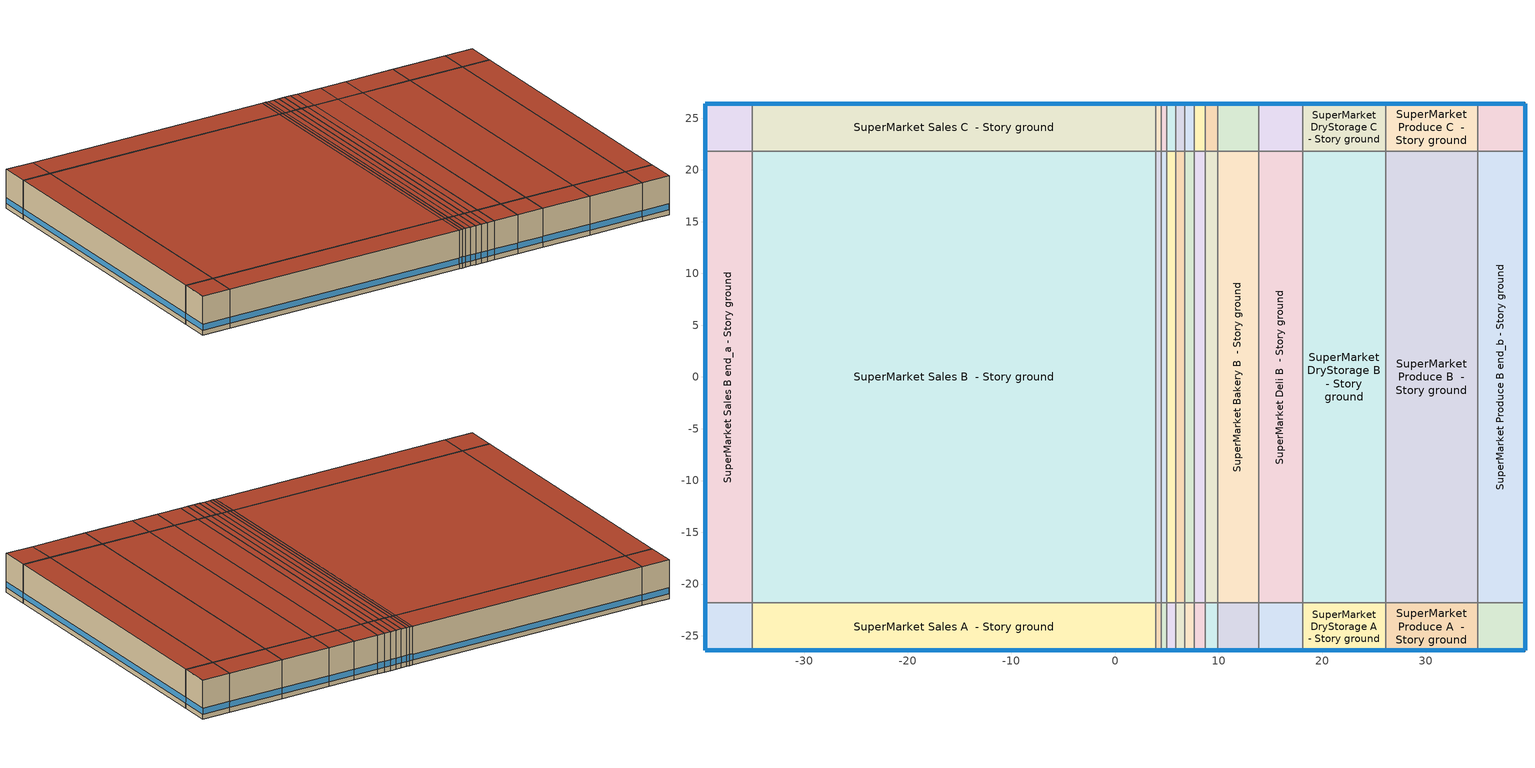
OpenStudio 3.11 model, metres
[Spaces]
SuperMarket Sales A end_a - Story ground
 floor ground: -39.59,-26.4 -39.59,-21.82 -35.02,-21.82 -35.02,-26.4 z0
 wall outside: -39.59,-21.82 -39.59,-26.4 -35.02,-26.4 z0:6.1
 wall to SuperMarket Sales B end_a - Story ground: -35.02,-21.82 -39.59,-21.82 z0:6.1
 wall to SuperMarket Sales A  - Story ground: -35.02,-26.4 -35.02,-21.82 z0:6.1
 window: -39.59,-21.85 -39.59,-26.37 / -39.57,-26.4 -35.05,-26.4 z0.76:1.69
 roof outside: -35.02,-26.4 -35.02,-21.82 -39.59,-21.82 -39.59,-26.4 z6.1
SuperMarket Sales B end_a - Story ground
 floor ground: -39.59,-21.82 -39.59,21.82 -35.02,21.82 -35.02,-21.82 z0
 wall outside: -39.59,21.82 -39.59,-21.82 z0:6.1
 wall to SuperMarket Sales C end_a - Story ground: -35.02,21.82 -39.59,21.82 z0:6.1
 wall to SuperMarket Sales B  - Story ground: -35.02,-21.82 -35.02,21.82 z0:6.1
 window: -39.59,21.8 -39.59,-21.8 z0.76:1.68
 roof outside: -35.02,-21.82 -35.02,21.82 -39.59,21.82 -39.59,-21.82 z6.1
SuperMarket Sales C end_a - Story ground
 floor ground: -39.59,21.82 -39.59,26.4 -35.02,26.4 -35.02,21.82 z0
 wall outside: -35.02,26.4 -39.59,26.4 -39.59,21.82 z0:6.1
 wall to SuperMarket Sales C  - Story ground: -35.02,21.82 -35.02,26.4 z0:6.1
 window: -39.59,26.37 -39.59,21.85 / -35.05,26.4 -39.57,26.4 z0.76:1.69
 roof outside: -35.02,21.82 -35.02,26.4 -39.59,26.4 -39.59,21.82 z6.1
SuperMarket Sales A  - Story ground
 floor ground: -35.02,-26.4 -35.02,-21.82 3.92,-21.82 3.92,-26.4 z0
 wall outside: -35.02,-26.4 3.92,-26.4 z0:6.1
 wall to SuperMarket Sales B  - Story ground: 3.92,-21.82 -35.02,-21.82 z0:6.1
 wall to SuperMarket Office A  - Story ground: 3.92,-26.4 3.92,-21.82 z0:6.1
 window: -35,-26.4 3.89,-26.4 z0.76:1.68
 roof outside: 3.92,-26.4 3.92,-21.82 -35.02,-21.82 -35.02,-26.4 z6.1
SuperMarket Sales B  - Story ground
 floor ground: -35.02,-21.82 -35.02,21.82 3.92,21.82 3.92,-21.82 z0
 wall to SuperMarket Sales C  - Story ground: 3.92,21.82 -35.02,21.82 z0:6.1
 wall to SuperMarket Office B  - Story ground: 3.92,-21.82 3.92,21.82 z0:6.1
 roof outside: 3.92,-21.82 3.92,21.82 -35.02,21.82 -35.02,-21.82 z6.1
SuperMarket Sales C  - Story ground
 floor ground: -35.02,21.82 -35.02,26.4 3.92,26.4 3.92,21.82 z0
 wall outside: 3.92,26.4 -35.02,26.4 z0:6.1
 wall to SuperMarket Office C  - Story ground: 3.92,21.82 3.92,26.4 z0:6.1
 window: 3.89,26.4 -35,26.4 z0.76:1.68
 roof outside: 3.92,21.82 3.92,26.4 -35.02,26.4 -35.02,21.82 z6.1
SuperMarket Office A  - Story ground
 floor ground: 3.92,-26.4 3.92,-21.82 4.45,-21.82 4.45,-26.4 z0
 wall outside: 3.92,-26.4 4.45,-26.4 z0:6.1
 wall to SuperMarket Office B  - Story ground: 4.45,-21.82 3.92,-21.82 z0:6.1
 wall to SuperMarket Vestibule A  - Story ground: 4.45,-26.4 4.45,-21.82 z0:6.1
 window: 3.95,-26.4 4.43,-26.4 z0.76:1.77
 roof outside: 4.45,-26.4 4.45,-21.82 3.92,-21.82 3.92,-26.4 z6.1
SuperMarket Office B  - Story ground
 floor ground: 3.92,-21.82 3.92,21.82 4.45,21.82 4.45,-21.82 z0
 wall to SuperMarket Office C  - Story ground: 4.45,21.82 3.92,21.82 z0:6.1
 wall to SuperMarket Vestibule B  - Story ground: 4.45,-21.82 4.45,21.82 z0:6.1
 roof outside: 4.45,-21.82 4.45,21.82 3.92,21.82 3.92,-21.82 z6.1
SuperMarket Office C  - Story ground
 floor ground: 3.92,21.82 3.92,26.4 4.45,26.4 4.45,21.82 z0
 wall outside: 4.45,26.4 3.92,26.4 z0:6.1
 wall to SuperMarket Vestibule C  - Story ground: 4.45,21.82 4.45,26.4 z0:6.1
 window: 4.43,26.4 3.95,26.4 z0.76:1.77
 roof outside: 4.45,21.82 4.45,26.4 3.92,26.4 3.92,21.82 z6.1
SuperMarket Vestibule A  - Story ground
 floor ground: 4.45,-26.4 4.45,-21.82 4.98,-21.82 4.98,-26.4 z0
 wall outside: 4.45,-26.4 4.98,-26.4 z0:6.1
 wall to SuperMarket Vestibule B  - Story ground: 4.98,-21.82 4.45,-21.82 z0:6.1
 wall to SuperMarket Dining A  - Story ground: 4.98,-26.4 4.98,-21.82 z0:6.1
 window: 4.48,-26.4 4.96,-26.4 z0.76:1.77
 roof outside: 4.98,-26.4 4.98,-21.82 4.45,-21.82 4.45,-26.4 z6.1
SuperMarket Vestibule B  - Story ground
 floor ground: 4.45,-21.82 4.45,21.82 4.98,21.82 4.98,-21.82 z0
 wall to SuperMarket Vestibule C  - Story ground: 4.98,21.82 4.45,21.82 z0:6.1
 wall to SuperMarket Dining B  - Story ground: 4.98,-21.82 4.98,21.82 z0:6.1
 roof outside: 4.98,-21.82 4.98,21.82 4.45,21.82 4.45,-21.82 z6.1
SuperMarket Vestibule C  - Story ground
 floor ground: 4.45,21.82 4.45,26.4 4.98,26.4 4.98,21.82 z0
 wall outside: 4.98,26.4 4.45,26.4 z0:6.1
 wall to SuperMarket Dining C  - Story ground: 4.98,21.82 4.98,26.4 z0:6.1
 window: 4.96,26.4 4.48,26.4 z0.76:1.77
 roof outside: 4.98,21.82 4.98,26.4 4.45,26.4 4.45,21.82 z6.1
SuperMarket Dining A  - Story ground
 floor ground: 4.98,-26.4 4.98,-21.82 5.86,-21.82 5.86,-26.4 z0
 wall outside: 4.98,-26.4 5.86,-26.4 z0:6.1
 wall to SuperMarket Dining B  - Story ground: 5.86,-21.82 4.98,-21.82 z0:6.1
 wall to SuperMarket Meeting A  - Story ground: 5.86,-26.4 5.86,-21.82 z0:6.1
 window: 5.01,-26.4 5.83,-26.4 z0.76:1.73
 roof outside: 5.86,-26.4 5.86,-21.82 4.98,-21.82 4.98,-26.4 z6.1
SuperMarket Dining B  - Story ground
 floor ground: 4.98,-21.82 4.98,21.82 5.86,21.82 5.86,-21.82 z0
 wall to SuperMarket Dining C  - Story ground: 5.86,21.82 4.98,21.82 z0:6.1
 wall to SuperMarket Meeting B  - Story ground: 5.86,-21.82 5.86,21.82 z0:6.1
 roof outside: 5.86,-21.82 5.86,21.82 4.98,21.82 4.98,-21.82 z6.1
SuperMarket Dining C  - Story ground
 floor ground: 4.98,21.82 4.98,26.4 5.86,26.4 5.86,21.82 z0
 wall outside: 5.86,26.4 4.98,26.4 z0:6.1
 wall to SuperMarket Meeting C  - Story ground: 5.86,21.82 5.86,26.4 z0:6.1
 window: 5.83,26.4 5.01,26.4 z0.76:1.73
 roof outside: 5.86,21.82 5.86,26.4 4.98,26.4 4.98,21.82 z6.1
SuperMarket Meeting A  - Story ground
 floor ground: 5.86,-26.4 5.86,-21.82 6.74,-21.82 6.74,-26.4 z0
 wall outside: 5.86,-26.4 6.74,-26.4 z0:6.1
 wall to SuperMarket Meeting B  - Story ground: 6.74,-21.82 5.86,-21.82 z0:6.1
 wall to SuperMarket Corridor A  - Story ground: 6.74,-26.4 6.74,-21.82 z0:6.1
 window: 5.89,-26.4 6.71,-26.4 z0.76:1.73
 roof outside: 6.74,-26.4 6.74,-21.82 5.86,-21.82 5.86,-26.4 z6.1
SuperMarket Meeting B  - Story ground
 floor ground: 5.86,-21.82 5.86,21.82 6.74,21.82 6.74,-21.82 z0
 wall to SuperMarket Meeting C  - Story ground: 6.74,21.82 5.86,21.82 z0:6.1
 wall to SuperMarket Corridor B  - Story ground: 6.74,-21.82 6.74,21.82 z0:6.1
 roof outside: 6.74,-21.82 6.74,21.82 5.86,21.82 5.86,-21.82 z6.1
SuperMarket Meeting C  - Story ground
 floor ground: 5.86,21.82 5.86,26.4 6.74,26.4 6.74,21.82 z0
 wall outside: 6.74,26.4 5.86,26.4 z0:6.1
 wall to SuperMarket Corridor C  - Story ground: 6.74,21.82 6.74,26.4 z0:6.1
 window: 6.71,26.4 5.89,26.4 z0.76:1.73
 roof outside: 6.74,21.82 6.74,26.4 5.86,26.4 5.86,21.82 z6.1
SuperMarket Corridor A  - Story ground
 floor ground: 6.74,-26.4 6.74,-21.82 7.67,-21.82 7.67,-26.4 z0
 wall outside: 6.74,-26.4 7.67,-26.4 z0:6.1
 wall to SuperMarket Corridor B  - Story ground: 7.67,-21.82 6.74,-21.82 z0:6.1
 wall to SuperMarket Elec/MechRoom A  - Story ground: 7.67,-26.4 7.67,-21.82 z0:6.1
 window: 6.76,-26.4 7.65,-26.4 z0.76:1.73
 roof outside: 7.67,-26.4 7.67,-21.82 6.74,-21.82 6.74,-26.4 z6.1
SuperMarket Corridor B  - Story ground
 floor ground: 6.74,-21.82 6.74,21.82 7.67,21.82 7.67,-21.82 z0
 wall to SuperMarket Corridor C  - Story ground: 7.67,21.82 6.74,21.82 z0:6.1
 wall to SuperMarket Elec/MechRoom B  - Story ground: 7.67,-21.82 7.67,21.82 z0:6.1
 roof outside: 7.67,-21.82 7.67,21.82 6.74,21.82 6.74,-21.82 z6.1
SuperMarket Corridor C  - Story ground
 floor ground: 6.74,21.82 6.74,26.4 7.67,26.4 7.67,21.82 z0
 wall outside: 7.67,26.4 6.74,26.4 z0:6.1
 wall to SuperMarket Elec/MechRoom C  - Story ground: 7.67,21.82 7.67,26.4 z0:6.1
 window: 7.65,26.4 6.76,26.4 z0.76:1.73
 roof outside: 7.67,21.82 7.67,26.4 6.74,26.4 6.74,21.82 z6.1
SuperMarket Elec/MechRoom A  - Story ground
 floor ground: 7.67,-26.4 7.67,-21.82 8.73,-21.82 8.73,-26.4 z0
 wall outside: 7.67,-26.4 8.73,-26.4 z0:6.1
 wall to SuperMarket Elec/MechRoom B  - Story ground: 8.73,-21.82 7.67,-21.82 z0:6.1
 wall to SuperMarket Restroom A  - Story ground: 8.73,-26.4 8.73,-21.82 z0:6.1
 window: 7.7,-26.4 8.7,-26.4 z0.76:1.72
 roof outside: 8.73,-26.4 8.73,-21.82 7.67,-21.82 7.67,-26.4 z6.1
SuperMarket Elec/MechRoom B  - Story ground
 floor ground: 7.67,-21.82 7.67,21.82 8.73,21.82 8.73,-21.82 z0
 wall to SuperMarket Elec/MechRoom C  - Story ground: 8.73,21.82 7.67,21.82 z0:6.1
 wall to SuperMarket Restroom B  - Story ground: 8.73,-21.82 8.73,21.82 z0:6.1
 roof outside: 8.73,-21.82 8.73,21.82 7.67,21.82 7.67,-21.82 z6.1
SuperMarket Elec/MechRoom C  - Story ground
 floor ground: 7.67,21.82 7.67,26.4 8.73,26.4 8.73,21.82 z0
 wall outside: 8.73,26.4 7.67,26.4 z0:6.1
 wall to SuperMarket Restroom C  - Story ground: 8.73,21.82 8.73,26.4 z0:6.1
 window: 8.7,26.4 7.7,26.4 z0.76:1.72
 roof outside: 8.73,21.82 8.73,26.4 7.67,26.4 7.67,21.82 z6.1
SuperMarket Restroom A  - Story ground
 floor ground: 8.73,-26.4 8.73,-21.82 9.91,-21.82 9.91,-26.4 z0
 wall outside: 8.73,-26.4 9.91,-26.4 z0:6.1
 wall to SuperMarket Restroom B  - Story ground: 9.91,-21.82 8.73,-21.82 z0:6.1
 wall to SuperMarket Bakery A  - Story ground: 9.91,-26.4 9.91,-21.82 z0:6.1
 window: 8.75,-26.4 9.89,-26.4 z0.76:1.72
 roof outside: 9.91,-26.4 9.91,-21.82 8.73,-21.82 8.73,-26.4 z6.1
SuperMarket Restroom B  - Story ground
 floor ground: 8.73,-21.82 8.73,21.82 9.91,21.82 9.91,-21.82 z0
 wall to SuperMarket Restroom C  - Story ground: 9.91,21.82 8.73,21.82 z0:6.1
 wall to SuperMarket Bakery B  - Story ground: 9.91,-21.82 9.91,21.82 z0:6.1
 roof outside: 9.91,-21.82 9.91,21.82 8.73,21.82 8.73,-21.82 z6.1
SuperMarket Restroom C  - Story ground
 floor ground: 8.73,21.82 8.73,26.4 9.91,26.4 9.91,21.82 z0
 wall outside: 9.91,26.4 8.73,26.4 z0:6.1
 wall to SuperMarket Bakery C  - Story ground: 9.91,21.82 9.91,26.4 z0:6.1
 window: 9.89,26.4 8.75,26.4 z0.76:1.72
 roof outside: 9.91,21.82 9.91,26.4 8.73,26.4 8.73,21.82 z6.1
SuperMarket Bakery A  - Story ground
 floor ground: 9.91,-26.4 9.91,-21.82 13.87,-21.82 13.87,-26.4 z0
 wall outside: 9.91,-26.4 13.87,-26.4 z0:6.1
 wall to SuperMarket Bakery B  - Story ground: 13.87,-21.82 9.91,-21.82 z0:6.1
 wall to SuperMarket Deli A  - Story ground: 13.87,-26.4 13.87,-21.82 z0:6.1
 window: 9.94,-26.4 13.85,-26.4 z0.76:1.69
 roof outside: 13.87,-26.4 13.87,-21.82 9.91,-21.82 9.91,-26.4 z6.1
SuperMarket Bakery B  - Story ground
 floor ground: 9.91,-21.82 9.91,21.82 13.87,21.82 13.87,-21.82 z0
 wall to SuperMarket Bakery C  - Story ground: 13.87,21.82 9.91,21.82 z0:6.1
 wall to SuperMarket Deli B  - Story ground: 13.87,-21.82 13.87,21.82 z0:6.1
 roof outside: 13.87,-21.82 13.87,21.82 9.91,21.82 9.91,-21.82 z6.1
SuperMarket Bakery C  - Story ground
 floor ground: 9.91,21.82 9.91,26.4 13.87,26.4 13.87,21.82 z0
 wall outside: 13.87,26.4 9.91,26.4 z0:6.1
 wall to SuperMarket Deli C  - Story ground: 13.87,21.82 13.87,26.4 z0:6.1
 window: 13.85,26.4 9.94,26.4 z0.76:1.69
 roof outside: 13.87,21.82 13.87,26.4 9.91,26.4 9.91,21.82 z6.1
SuperMarket Deli A  - Story ground
 floor ground: 13.87,-26.4 13.87,-21.82 18.13,-21.82 18.13,-26.4 z0
 wall outside: 13.87,-26.4 18.13,-26.4 z0:6.1
 wall to SuperMarket Deli B  - Story ground: 18.13,-21.82 13.87,-21.82 z0:6.1
 wall to SuperMarket DryStorage A  - Story ground: 18.13,-26.4 18.13,-21.82 z0:6.1
 window: 13.9,-26.4 18.1,-26.4 z0.76:1.69
 roof outside: 18.13,-26.4 18.13,-21.82 13.87,-21.82 13.87,-26.4 z6.1
SuperMarket Deli B  - Story ground
 floor ground: 13.87,-21.82 13.87,21.82 18.13,21.82 18.13,-21.82 z0
 wall to SuperMarket Deli C  - Story ground: 18.13,21.82 13.87,21.82 z0:6.1
 wall to SuperMarket DryStorage B  - Story ground: 18.13,-21.82 18.13,21.82 z0:6.1
 roof outside: 18.13,-21.82 18.13,21.82 13.87,21.82 13.87,-21.82 z6.1
SuperMarket Deli C  - Story ground
 floor ground: 13.87,21.82 13.87,26.4 18.13,26.4 18.13,21.82 z0
 wall outside: 18.13,26.4 13.87,26.4 z0:6.1
 wall to SuperMarket DryStorage C  - Story ground: 18.13,21.82 18.13,26.4 z0:6.1
 window: 18.1,26.4 13.9,26.4 z0.76:1.69
 roof outside: 18.13,21.82 18.13,26.4 13.87,26.4 13.87,21.82 z6.1
SuperMarket DryStorage A  - Story ground
 floor ground: 18.13,-26.4 18.13,-21.82 26.12,-21.82 26.12,-26.4 z0
 wall outside: 18.13,-26.4 26.12,-26.4 z0:6.1
 wall to SuperMarket DryStorage B  - Story ground: 26.12,-21.82 18.13,-21.82 z0:6.1
 wall to SuperMarket Produce A  - Story ground: 26.12,-26.4 26.12,-21.82 z0:6.1
 window: 18.15,-26.4 26.1,-26.4 z0.76:1.68
 roof outside: 26.12,-26.4 26.12,-21.82 18.13,-21.82 18.13,-26.4 z6.1
SuperMarket DryStorage B  - Story ground
 floor ground: 18.13,-21.82 18.13,21.82 26.12,21.82 26.12,-21.82 z0
 wall to SuperMarket DryStorage C  - Story ground: 26.12,21.82 18.13,21.82 z0:6.1
 wall to SuperMarket Produce B  - Story ground: 26.12,-21.82 26.12,21.82 z0:6.1
 roof outside: 26.12,-21.82 26.12,21.82 18.13,21.82 18.13,-21.82 z6.1
SuperMarket DryStorage C  - Story ground
 floor ground: 18.13,21.82 18.13,26.4 26.12,26.4 26.12,21.82 z0
 wall outside: 26.12,26.4 18.13,26.4 z0:6.1
 wall to SuperMarket Produce C  - Story ground: 26.12,21.82 26.12,26.4 z0:6.1
 window: 26.1,26.4 18.15,26.4 z0.76:1.68
 roof outside: 26.12,21.82 26.12,26.4 18.13,26.4 18.13,21.82 z6.1
SuperMarket Produce A  - Story ground
 floor ground: 26.12,-26.4 26.12,-21.82 35.02,-21.82 35.02,-26.4 z0
 wall outside: 26.12,-26.4 35.02,-26.4 z0:6.1
 wall to SuperMarket Produce B  - Story ground: 35.02,-21.82 26.12,-21.82 z0:6.1
 wall to SuperMarket Produce A end_b - Story ground: 35.02,-26.4 35.02,-21.82 z0:6.1
 window: 26.15,-26.4 35,-26.4 z0.76:1.68
 roof outside: 35.02,-26.4 35.02,-21.82 26.12,-21.82 26.12,-26.4 z6.1
SuperMarket Produce B  - Story ground
 floor ground: 26.12,-21.82 26.12,21.82 35.02,21.82 35.02,-21.82 z0
 wall to SuperMarket Produce C  - Story ground: 35.02,21.82 26.12,21.82 z0:6.1
 wall to SuperMarket Produce B end_b - Story ground: 35.02,-21.82 35.02,21.82 z0:6.1
 roof outside: 35.02,-21.82 35.02,21.82 26.12,21.82 26.12,-21.82 z6.1
SuperMarket Produce C  - Story ground
 floor ground: 26.12,21.82 26.12,26.4 35.02,26.4 35.02,21.82 z0
 wall outside: 35.02,26.4 26.12,26.4 z0:6.1
 wall to SuperMarket Produce C end_b - Story ground: 35.02,21.82 35.02,26.4 z0:6.1
 window: 35,26.4 26.15,26.4 z0.76:1.68
 roof outside: 35.02,21.82 35.02,26.4 26.12,26.4 26.12,21.82 z6.1
SuperMarket Produce A end_b - Story ground
 floor ground: 35.02,-26.4 35.02,-21.82 39.59,-21.82 39.59,-26.4 z0
 wall outside: 35.02,-26.4 39.59,-26.4 39.59,-21.82 z0:6.1
 wall to SuperMarket Produce B end_b - Story ground: 39.59,-21.82 35.02,-21.82 z0:6.1
 window: 35.05,-26.4 39.57,-26.4 / 39.59,-26.37 39.59,-21.85 z0.76:1.69
 roof outside: 39.59,-26.4 39.59,-21.82 35.02,-21.82 35.02,-26.4 z6.1
SuperMarket Produce B end_b - Story ground
 floor ground: 35.02,-21.82 35.02,21.82 39.59,21.82 39.59,-21.82 z0
 wall outside: 39.59,-21.82 39.59,21.82 z0:6.1
 wall to SuperMarket Produce C end_b - Story ground: 39.59,21.82 35.02,21.82 z0:6.1
 window: 39.59,-21.8 39.59,21.8 z0.76:1.68
 roof outside: 39.59,-21.82 39.59,21.82 35.02,21.82 35.02,-21.82 z6.1
SuperMarket Produce C end_b - Story ground
 floor ground: 35.02,21.82 35.02,26.4 39.59,26.4 39.59,21.82 z0
 wall outside: 39.59,21.82 39.59,26.4 35.02,26.4 z0:6.1
 window: 39.59,21.85 39.59,26.37 / 39.57,26.4 35.05,26.4 z0.76:1.69
 roof outside: 39.59,21.82 39.59,26.4 35.02,26.4 35.02,21.82 z6.1
[Building]
90.1-2019|SuperMarket: Standards Number of Stories=1; Standards Building Type=SuperMarket
[Site]
Boston Logan IntL Arpt_MA_USA: Latitude {deg}=42.37; Longitude {deg}=-71.02; Time Zone {hr}=-5; Elevation {m}=6
[ClimateZones]
Climate Zone Institution Name 1=ASHRAE; Climate Zone Document Name 1=ANSI/ASHRAE Standard 169; Climate Zone Document Year 1=2006; Climate Zone Value 1=5A
[Site:WaterMainsTemperature]
Calculation Method=Correlation; Annual Average Outdoor Air Temperature {C}=10.55; Maximum Difference In Monthly Average Outdoor Air Temperatures {deltaC}=26.4; Temperature Multiplier=1; Temperature Offset {deltaC}=0
[SizingPeriod:DesignDay] Barometric Pressure {Pa}=101253; Rain Indicator=No; Snow Indicator=No; Day of Month=21; Daylight Saving Time Indicator=No; Humidity Condition Type=Wetbulb; Dry-Bulb Temperature Range Modifier Type=DefaultMultipliers
Name | Maximum Dry-Bulb Temperature {C} | Daily Dry-Bulb Temperature Range {deltaC} | Wind Speed {m/s} | Wind Direction {deg} | Month | Day Type | Wetbulb or DewPoint at Maximum Dry-Bulb {C} | Solar Model Indicator | ASHRAE Clear Sky Optical Depth for Beam Irradiance | ASHRAE Clear Sky Optical Depth for Diffuse Irradiance | Sky Clearness
Boston Logan IntL Arpt Ann Clg .4% Condns DB=>MWB 1 | 32.7 | 8.4 | 6.3 | 270 | 7 | SummerDesignDay | 22.9 | ASHRAETau | 0.488 | 1.95
Boston Logan IntL Arpt Ann Clg .4% Condns WB=>MDB 1 | 30.2 | 8.4 | 6.3 | 270 | 7 | SummerDesignDay | 24.6 | ASHRAETau | 0.488 | 1.95
Boston Logan IntL Arpt Ann Htg 99.6% Condns DB 1 | -13.6 | 0 | 7.2 | 320 | 1 | WinterDesignDay | -13.6 | ASHRAEClearSky |  |  | 0
[SpaceType] Standards Building Type=SuperMarket
Name | Standards Space Type
SuperMarket Office | Office
SuperMarket Vestibule | Vestibule
SuperMarket Dining | Dining
SuperMarket Meeting | Meeting
SuperMarket Corridor | Corridor
SuperMarket Elec/MechRoom | Elec/MechRoom
SuperMarket Restroom | Restroom
SuperMarket Bakery | Bakery
SuperMarket Deli | Deli
SuperMarket DryStorage | DryStorage
SuperMarket Produce | Produce
SuperMarket Sales | Sales
[BuildingStory]
Story ground: Nominal Z Coordinate {m}=0; Nominal Floor to Floor Height {m}=6.096
[Space] Building Story=Story ground
Name | Space Type | Thermal Zone
SuperMarket Sales A end_a - Story ground | SuperMarket Sales | Zone SuperMarket Sales A end_a - Story ground
SuperMarket Sales B end_a - Story ground | SuperMarket Sales | Zone SuperMarket Sales B end_a - Story ground
SuperMarket Sales C end_a - Story ground | SuperMarket Sales | Zone SuperMarket Sales C end_a - Story ground
SuperMarket Sales A  - Story ground | SuperMarket Sales | Zone SuperMarket Sales A  - Story ground
SuperMarket Sales B  - Story ground | SuperMarket Sales | Zone SuperMarket Sales B  - Story ground
SuperMarket Sales C  - Story ground | SuperMarket Sales | Zone SuperMarket Sales C  - Story ground
SuperMarket Office A  - Story ground | SuperMarket Office | Zone SuperMarket Office A  - Story ground
SuperMarket Office B  - Story ground | SuperMarket Office | Zone SuperMarket Office B  - Story ground
SuperMarket Office C  - Story ground | SuperMarket Office | Zone SuperMarket Office C  - Story ground
SuperMarket Vestibule A  - Story ground | SuperMarket Vestibule | Zone SuperMarket Vestibule A  - Story ground
SuperMarket Vestibule B  - Story ground | SuperMarket Vestibule | Zone SuperMarket Vestibule B  - Story ground
SuperMarket Vestibule C  - Story ground | SuperMarket Vestibule | Zone SuperMarket Vestibule C  - Story ground
SuperMarket Dining A  - Story ground | SuperMarket Dining | Zone SuperMarket Dining A  - Story ground
SuperMarket Dining B  - Story ground | SuperMarket Dining | Zone SuperMarket Dining B  - Story ground
SuperMarket Dining C  - Story ground | SuperMarket Dining | Zone SuperMarket Dining C  - Story ground
SuperMarket Meeting A  - Story ground | SuperMarket Meeting | Zone SuperMarket Meeting A  - Story ground
SuperMarket Meeting B  - Story ground | SuperMarket Meeting | Zone SuperMarket Meeting B  - Story ground
SuperMarket Meeting C  - Story ground | SuperMarket Meeting | Zone SuperMarket Meeting C  - Story ground
SuperMarket Corridor A  - Story ground | SuperMarket Corridor | Zone SuperMarket Corridor A  - Story ground
SuperMarket Corridor B  - Story ground | SuperMarket Corridor | Zone SuperMarket Corridor B  - Story ground
SuperMarket Corridor C  - Story ground | SuperMarket Corridor | Zone SuperMarket Corridor C  - Story ground
SuperMarket Elec/MechRoom A  - Story ground | SuperMarket Elec/MechRoom | Zone SuperMarket Elec/MechRoom A  - Story ground
SuperMarket Elec/MechRoom B  - Story ground | SuperMarket Elec/MechRoom | Zone SuperMarket Elec/MechRoom B  - Story ground
SuperMarket Elec/MechRoom C  - Story ground | SuperMarket Elec/MechRoom | Zone SuperMarket Elec/MechRoom C  - Story ground
SuperMarket Restroom A  - Story ground | SuperMarket Restroom | Zone SuperMarket Restroom A  - Story ground
SuperMarket Restroom B  - Story ground | SuperMarket Restroom | Zone SuperMarket Restroom B  - Story ground
SuperMarket Restroom C  - Story ground | SuperMarket Restroom | Zone SuperMarket Restroom C  - Story ground
SuperMarket Bakery A  - Story ground | SuperMarket Bakery | Zone SuperMarket Bakery A  - Story ground
SuperMarket Bakery B  - Story ground | SuperMarket Bakery | Zone SuperMarket Bakery B  - Story ground
SuperMarket Bakery C  - Story ground | SuperMarket Bakery | Zone SuperMarket Bakery C  - Story ground
SuperMarket Deli A  - Story ground | SuperMarket Deli | Zone SuperMarket Deli A  - Story ground
SuperMarket Deli B  - Story ground | SuperMarket Deli | Zone SuperMarket Deli B  - Story ground
SuperMarket Deli C  - Story ground | SuperMarket Deli | Zone SuperMarket Deli C  - Story ground
SuperMarket DryStorage A  - Story ground | SuperMarket DryStorage | Zone SuperMarket DryStorage A  - Story ground
SuperMarket DryStorage B  - Story ground | SuperMarket DryStorage | Zone SuperMarket DryStorage B  - Story ground
SuperMarket DryStorage C  - Story ground | SuperMarket DryStorage | Zone SuperMarket DryStorage C  - Story ground
SuperMarket Produce A  - Story ground | SuperMarket Produce | Zone SuperMarket Produce A  - Story ground
SuperMarket Produce B  - Story ground | SuperMarket Produce | Zone SuperMarket Produce B  - Story ground
SuperMarket Produce C  - Story ground | SuperMarket Produce | Zone SuperMarket Produce C  - Story ground
SuperMarket Produce A end_b - Story ground | SuperMarket Produce | Zone SuperMarket Produce A end_b - Story ground
SuperMarket Produce B end_b - Story ground | SuperMarket Produce | Zone SuperMarket Produce B end_b - Story ground
SuperMarket Produce C end_b - Story ground | SuperMarket Produce | Zone SuperMarket Produce C end_b - Story ground
[ThermalZone] Multiplier=1; Use Ideal Air Loads=No
Zone SuperMarket Sales A end_a - Story ground; Zone SuperMarket Sales B end_a - Story ground; Zone SuperMarket Sales C end_a - Story ground; Zone SuperMarket Sales A  - Story ground; Zone SuperMarket Sales B  - Story ground; Zone SuperMarket Sales C  - Story ground; Zone SuperMarket Office A  - Story ground; Zone SuperMarket Office B  - Story ground; Zone SuperMarket Office C  - Story ground; Zone SuperMarket Vestibule A  - Story ground; Zone SuperMarket Vestibule B  - Story ground; Zone SuperMarket Vestibule C  - Story ground; Zone SuperMarket Dining A  - Story ground; Zone SuperMarket Dining B  - Story ground; Zone SuperMarket Dining C  - Story ground; Zone SuperMarket Meeting A  - Story ground; Zone SuperMarket Meeting B  - Story ground; Zone SuperMarket Meeting C  - Story ground; Zone SuperMarket Corridor A  - Story ground; Zone SuperMarket Corridor B  - Story ground; Zone SuperMarket Corridor C  - Story ground; Zone SuperMarket Elec/MechRoom A  - Story ground; Zone SuperMarket Elec/MechRoom B  - Story ground; Zone SuperMarket Elec/MechRoom C  - Story ground; Zone SuperMarket Restroom A  - Story ground; Zone SuperMarket Restroom B  - Story ground; Zone SuperMarket Restroom C  - Story ground; Zone SuperMarket Bakery A  - Story ground; Zone SuperMarket Bakery B  - Story ground; Zone SuperMarket Bakery C  - Story ground; Zone SuperMarket Deli A  - Story ground; Zone SuperMarket Deli B  - Story ground; Zone SuperMarket Deli C  - Story ground; Zone SuperMarket DryStorage A  - Story ground; Zone SuperMarket DryStorage B  - Story ground; Zone SuperMarket DryStorage C  - Story ground; Zone SuperMarket Produce A  - Story ground; Zone SuperMarket Produce B  - Story ground; Zone SuperMarket Produce C  - Story ground; Zone SuperMarket Produce A end_b - Story ground; Zone SuperMarket Produce B end_b - Story ground; Zone SuperMarket Produce C end_b - Story ground
[Sizing:Zone] Zone Cooling Design Supply Air Temperature Input Method=SupplyAirTemperature; Zone Cooling Design Supply Air Temperature {C}=14; Zone Cooling Design Supply Air Temperature Difference {deltaC}=11.11; Zone Heating Design Supply Air Temperature Input Method=SupplyAirTemperature; Zone Heating Design Supply Air Temperature {C}=40; Zone Heating Design Supply Air Temperature Difference {deltaC}=11.11; Zone Cooling Design Supply Air Humidity Ratio {kg-H2O/kg-air}=0.0085; Zone Heating Design Supply Air Humidity Ratio {kg-H2O/kg-air}=0.008; Cooling Design Air Flow Method=DesignDay; Heating Design Air Flow Method=DesignDay; Account for Dedicated Outdoor Air System=No; Dedicated Outdoor Air System Control Strategy=NeutralSupplyAir; Dedicated Outdoor Air Low Setpoint Temperature for Design {C}=autosize; Dedicated Outdoor Air High Setpoint Temperature for Design {C}=autosize; Zone Load Sizing Method=Sensible Load Only No Latent Load; Zone Latent Cooling Design Supply Air Humidity Ratio Input Method=HumidityRatioDifference; Zone Cooling Design Supply Air Humidity Ratio Difference {kgWater/kgDryAir}=0.005; Zone Latent Heating Design Supply Air Humidity Ratio Input Method=HumidityRatioDifference; Zone Humidification Design Supply Air Humidity Ratio Difference {kgWater/kgDryAir}=0.005; Sizing Option=Coincident; Heating Coil Sizing Method=None; Maximum Heating Capacity To Cooling Load Sizing Ratio {W/W}=1
Zone SuperMarket Sales A end_a - Story ground; Zone SuperMarket Sales B end_a - Story ground; Zone SuperMarket Sales C end_a - Story ground; Zone SuperMarket Sales A  - Story ground; Zone SuperMarket Sales B  - Story ground; Zone SuperMarket Sales C  - Story ground; Zone SuperMarket Office A  - Story ground; Zone SuperMarket Office B  - Story ground; Zone SuperMarket Office C  - Story ground; Zone SuperMarket Vestibule A  - Story ground; Zone SuperMarket Vestibule B  - Story ground; Zone SuperMarket Vestibule C  - Story ground; Zone SuperMarket Dining A  - Story ground; Zone SuperMarket Dining B  - Story ground; Zone SuperMarket Dining C  - Story ground; Zone SuperMarket Meeting A  - Story ground; Zone SuperMarket Meeting B  - Story ground; Zone SuperMarket Meeting C  - Story ground; Zone SuperMarket Corridor A  - Story ground; Zone SuperMarket Corridor B  - Story ground; Zone SuperMarket Corridor C  - Story ground; Zone SuperMarket Elec/MechRoom A  - Story ground; Zone SuperMarket Elec/MechRoom B  - Story ground; Zone SuperMarket Elec/MechRoom C  - Story ground; Zone SuperMarket Restroom A  - Story ground; Zone SuperMarket Restroom B  - Story ground; Zone SuperMarket Restroom C  - Story ground; Zone SuperMarket Bakery A  - Story ground; Zone SuperMarket Bakery B  - Story ground; Zone SuperMarket Bakery C  - Story ground; Zone SuperMarket Deli A  - Story ground; Zone SuperMarket Deli B  - Story ground; Zone SuperMarket Deli C  - Story ground; Zone SuperMarket DryStorage A  - Story ground; Zone SuperMarket DryStorage B  - Story ground; Zone SuperMarket DryStorage C  - Story ground; Zone SuperMarket Produce A  - Story ground; Zone SuperMarket Produce B  - Story ground; Zone SuperMarket Produce C  - Story ground; Zone SuperMarket Produce A end_b - Story ground; Zone SuperMarket Produce B end_b - Story ground; Zone SuperMarket Produce C end_b - Story ground
